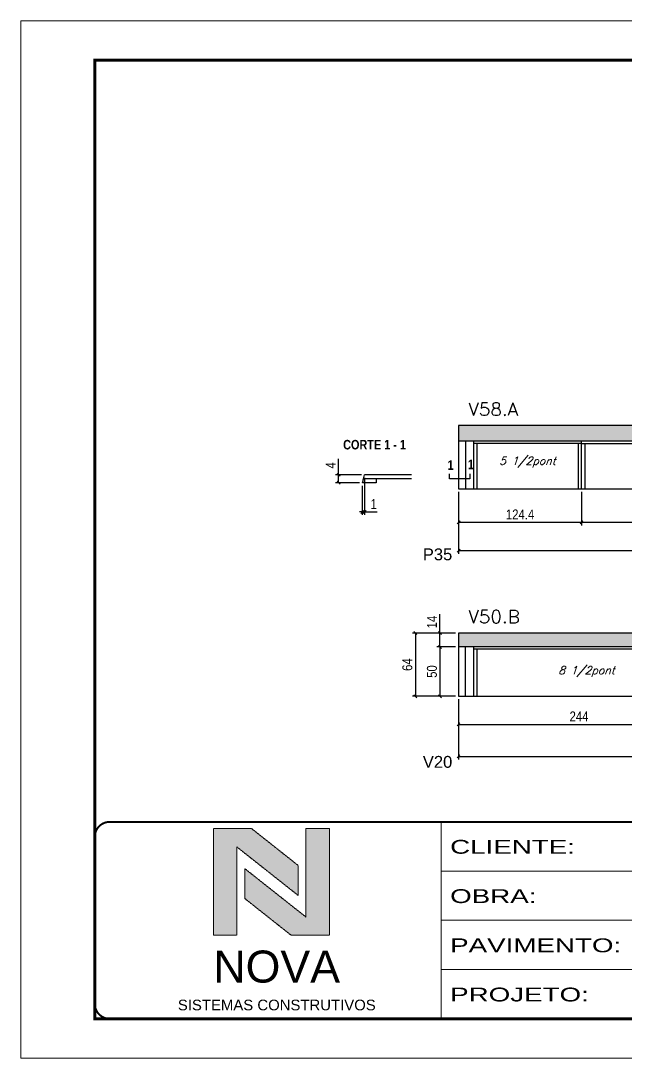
# Model space of a CAD drawing. Extents: x 0 to 6325, y 5574 to 19307.
# Drawn here: x 0 to 613, y 10169 to 11219 of the extents above; entities that cross this region are included whole.
import ezdxf

# ---------------------------------------------------------------- set-up
doc = ezdxf.new("R2010")
doc.units = 0
doc.linetypes.add('CONTINUO', pattern=[0])
doc.linetypes.add('DASHED', pattern=[0.75, 0.5, -0.25])
for name, color, linetype in [('1', 1, 'Continuous'), ('5', 5, 'Continuous'), ('COTA', 241, 'Continuous'), ('detalhes', 4, 'Continuous'), ('NOMENCLATURA', 7, 'Continuous'), ('Painéis', 200, 'Continuous'), ('SARR_2.2x7', 40, 'Continuous'), ('SARR_3.5x7', 81, 'Continuous'), ('texto', 7, 'Continuous')]:
    doc.layers.add(name, color=color, linetype=linetype)
for name, color, linetype, lineweight in [('CARIMBO-LEGENDA', 75, 'Continuous', 15), ('Folhas', 255, 'Continuous', 9), ('SARRAFO DE PRESSAO', 251, 'DASHED', 9), ('Texto Seção', 7, 'Continuous', 15)]:
    doc.layers.add(name, color=color, linetype=linetype, lineweight=lineweight)
doc.styles.add('arial', font='arial.ttf')
doc.styles.add('COTA TECNICA', font='techl___.ttf', dxfattribs={"height": 10})
doc.styles.add('REGUA-120', font='ROMANS.shx', dxfattribs={"height": 15})
doc.styles.add('Romans', font='romans.shx')
doc.styles.get("Standard").update_dxf_attribs({"font": 'arial.ttf'})
doc.styles.add('TECNICA', font='techb___.ttf', dxfattribs={"height": 10})
doc.styles.add('Tecnologia', font='')
doc.styles.get('Tecnologia').set_extended_font_data('Forgotten Futurist')
doc.dimstyles.new('PAINEL', dxfattribs={"dimtxt": 10, "dimasz": 3, "dimexe": 3, "dimexo": 3, "dimgap": 3, "dimtad": 1, "dimdec": 1, "dimzin": 12, "dimdsep": 46, "dimtxsty": 'COTA TECNICA', "dimblk1": 'OBLIQUE', "dimblk2": 'OBLIQUE', "dimsah": 1, "dimcen": 0.9, "dimclrd": 4, "dimclre": 4, "dimclrt": 240, "dimadec": 1, "dimazin": 3, "dimtfac": 1, "dimtdec": 1, "dimtmove": 0, "dimatfit": 3, "dimfxl": 1, "dimtolj": 1, "dimtzin": 12, "dimarcsym": 0})

# ---------------------------------------------------------------- blocks, each defined once
blk = doc.blocks.new('A$C64660E27')
at = {"layer": 'COTA', "true_color": 0x1a1a1a}
h = blk.add_hatch(color=250, dxfattribs=at)
h.dxf.hatch_style = 1
h.paths.add_polyline_path([(185.4, -11.6), (142.4, -11.6), (142.4, -131.6), (168.8, -131.6), (168.8, -32.2), (237.7, -86.7), (237.7, -53)])
at = {"layer": 'COTA'}
h = blk.add_hatch(color=20, dxfattribs=at)
h.dxf.hatch_style = 1
h.paths.add_polyline_path([(273, -11.4), (246.6, -11.4), (246.6, -111.1), (177.7, -56.6), (177.7, -90.2), (230, -131.6), (273, -131.6)])
for p, q in [((142.4, -131.6), (142.4, -11.6)), ((142.4, -11.6), (185.4, -11.6)), ((185.4, -11.6), (237.7, -53)), ((273, -11.4), (246.6, -11.4)), ((246.6, -111.1), (246.6, -11.4)), ((273, -11.4), (273, -131.6)), ((168.8, -32.2), (237.7, -86.7)), ((168.8, -131.6), (168.8, -32.2)), ((246.6, -111.1), (177.7, -56.6)), ((177.7, -90.2), (177.7, -56.6)), ((237.7, -86.7), (237.7, -53)), ((230, -131.6), (177.7, -90.2)), ((142.4, -131.6), (168.8, -131.6)), ((273, -131.6), (230, -131.6))]:
    blk.add_line(p, q)
at = {"layer": 'CARIMBO-LEGENDA', "color": 7, "linetype": 'Continuous', "ltscale": 100, "style": 'arial'}
blk.add_text('NOVA', height=36, dxfattribs=at).set_placement((142.4, -184.8))
at = {"layer": 'CARIMBO-LEGENDA', "color": 7, "linetype": 'Continuous', "style": 'arial'}
blk.add_text('SISTEMAS CONSTRUTIVOS', height=12, dxfattribs=at).set_placement((102.5, -216))
blk = doc.blocks.new('9999999999')
at = {"color": 30, "linetype": 'CONTINUO'}
for p, q in [((98564.6, 34230.2), (98564.6, 34429.4)), ((98564.6, 34379.6), (99584, 34379.6)), ((98564.6, 34329.8), (99488, 34329.8)), ((98564.6, 34280), (99488, 34280))]:
    blk.add_line(p, q, dxfattribs=at)
at = {"color": 30, "linetype": 'CONTINUO', "const_width": 2}
blk.add_lwpolyline([(99584, 34230.2), (99584, 34414.4, 0.414214), (99569, 34429.4), (98229, 34429.4, 0.414214), (98214, 34414.4), (98214, 34245.2, 0.414214), (98229, 34230.2), (99584, 34230.2)], format="xyb", dxfattribs=at)
at = {"layer": 'Folhas'}
blk.add_lwpolyline([(98139, 34190.2), (99624, 34190.2), (99624, 35240.2), (98139, 35240.2)], close=True, dxfattribs=at)
at = {"layer": 'Folhas', "color": 30, "const_width": 3}
blk.add_lwpolyline([(98214, 34230.2), (99584, 34230.2), (99584, 35200.2), (98214, 35200.2)], close=True, dxfattribs=at)
at = {"xscale": 0.9, "yscale": 0.9, "zscale": 0.9}
blk.add_blockref('A$C64660E27', (98205.8, 34433.1), dxfattribs=at)
at = {"layer": 'Folhas', "color": 7, "style": 'Tecnologia', "width": 1.5}
for s, p in [('CLIENTE:', (98573.7, 34397.2)), ('OBRA:', (98573.7, 34347.3)), ('PAVIMENTO:', (98573.7, 34297.5)), ('PROJETO:', (98573.7, 34247.7))]:
    blk.add_text(s, height=14, dxfattribs=at).set_placement(p)
blk = doc.blocks.new('_Oblique')
at = {"layer": '1', "color": 0, "lineweight": -2}
blk.add_line((-0.5, -0.5), (0.5, 0.5), dxfattribs=at)
blk = doc.blocks.new('*D3130')
at = {"layer": 'COTA', "color": 4, "lineweight": -2, "transparency": 16777216}
for p, q in [((443.2, 10531.9), (443.2, 10471)), ((1057.9, 10531.9), (1057.9, 10471)), ((443.2, 10474), (1057.9, 10474))]:
    blk.add_line(p, q, dxfattribs=at)
at = {"layer": 'Defpoints', "color": 0, "transparency": 16777216}
for p in [(443.2, 10534.9), (1057.9, 10534.9), (1057.9, 10474)]:
    blk.add_point(p, dxfattribs=at)
at = {"layer": 'COTA', "color": 4, "lineweight": -2, "transparency": 16777216, "xscale": 3, "yscale": 3, "zscale": 3, "rotation": 180}
blk.add_blockref('_Oblique', (443.2, 10474), dxfattribs=at)
at = {"layer": 'COTA', "color": 4, "lineweight": -2, "transparency": 16777216, "xscale": 3, "yscale": 3, "zscale": 3}
blk.add_blockref('_Oblique', (1057.9, 10474), dxfattribs=at)
at = {"layer": 'COTA', "color": 240, "transparency": 16777216, "insert": (750.6, 10482.1), "char_height": 10, "attachment_point": 5, "style": 'COTA TECNICA'}
blk.add_mtext('\\A1;614.7', dxfattribs=at)
blk = doc.blocks.new('*D3131')
at = {"layer": 'COTA', "color": 4, "lineweight": -2, "transparency": 16777216}
for p, q in [((443.3, 10741.9), (443.3, 10679.1)), ((1055.7, 10741.9), (1055.7, 10679.1)), ((1055.7, 10682.1), (443.3, 10682.1))]:
    blk.add_line(p, q, dxfattribs=at)
at = {"layer": 'Defpoints', "color": 0, "transparency": 16777216}
for p in [(443.3, 10744.9), (1055.7, 10744.9), (443.3, 10682.1)]:
    blk.add_point(p, dxfattribs=at)
at = {"layer": 'COTA', "color": 4, "lineweight": -2, "transparency": 16777216, "xscale": 3, "yscale": 3, "zscale": 3, "rotation": 180}
blk.add_blockref('_Oblique', (443.3, 10682.1), dxfattribs=at)
at = {"layer": 'COTA', "color": 4, "lineweight": -2, "transparency": 16777216, "xscale": 3, "yscale": 3, "zscale": 3}
blk.add_blockref('_Oblique', (1055.7, 10682.1), dxfattribs=at)
at = {"layer": 'COTA', "color": 240, "transparency": 16777216, "insert": (749.5, 10690.2), "char_height": 10, "attachment_point": 5, "style": 'COTA TECNICA'}
blk.add_mtext('\\A1;612.4', dxfattribs=at)
blk = doc.blocks.new('*D4292')
at = {"layer": 'COTA', "color": 4, "lineweight": -2, "transparency": 16777216}
for p, q in [((443.2, 10531.9), (443.2, 10503.4)), ((687.2, 10531.9), (687.2, 10503.4)), ((443.2, 10506.4), (687.2, 10506.4))]:
    blk.add_line(p, q, dxfattribs=at)
at = {"layer": 'Defpoints', "color": 0, "transparency": 16777216}
for p in [(443.2, 10534.9), (687.2, 10534.9), (687.2, 10506.4)]:
    blk.add_point(p, dxfattribs=at)
at = {"layer": 'COTA', "color": 4, "lineweight": -2, "transparency": 16777216, "xscale": 3, "yscale": 3, "zscale": 3, "rotation": 180}
blk.add_blockref('_Oblique', (443.2, 10506.4), dxfattribs=at)
at = {"layer": 'COTA', "color": 4, "lineweight": -2, "transparency": 16777216, "xscale": 3, "yscale": 3, "zscale": 3}
blk.add_blockref('_Oblique', (687.2, 10506.4), dxfattribs=at)
at = {"layer": 'COTA', "color": 240, "transparency": 16777216, "insert": (565.2, 10514.5), "char_height": 10, "attachment_point": 5, "style": 'COTA TECNICA'}
blk.add_mtext('\\A1;244', dxfattribs=at)
blk = doc.blocks.new('*D3134')
at = {"layer": 'COTA', "color": 4, "lineweight": -2, "transparency": 16777216}
for p, q in [((440.2, 10584.9), (421.4, 10584.9)), ((424.4, 10584.9), (424.4, 10534.9)), ((440.2, 10534.9), (421.4, 10534.9))]:
    blk.add_line(p, q, dxfattribs=at)
at = {"layer": 'Defpoints', "color": 0, "transparency": 16777216}
for p in [(443.2, 10584.9), (424.4, 10534.9), (443.2, 10534.9)]:
    blk.add_point(p, dxfattribs=at)
at = {"layer": 'COTA', "color": 4, "lineweight": -2, "transparency": 16777216, "xscale": 3, "yscale": 3, "zscale": 3}
for p, rotation in [((424.4, 10584.9), 90), ((424.4, 10534.9), 270)]:
    blk.add_blockref('_Oblique', p, dxfattribs=dict(at, rotation=rotation))
at = {"layer": 'COTA', "color": 240, "transparency": 16777216, "insert": (416.3, 10559.9), "char_height": 10, "attachment_point": 5, "rotation": 90, "style": 'COTA TECNICA'}
blk.add_mtext('\\A1;50', dxfattribs=at)
blk = doc.blocks.new('*D3135')
at = {"layer": 'COTA', "color": 4, "lineweight": -2, "transparency": 16777216}
for p, q in [((424.4, 10598.9), (424.4, 10618)), ((440.2, 10598.9), (421.4, 10598.9)), ((424.4, 10584.9), (424.4, 10598.9)), ((440.2, 10584.9), (421.4, 10584.9))]:
    blk.add_line(p, q, dxfattribs=at)
at = {"layer": 'Defpoints', "color": 0, "transparency": 16777216}
for p in [(424.4, 10598.9), (443.2, 10598.9), (443.2, 10584.9)]:
    blk.add_point(p, dxfattribs=at)
at = {"layer": 'COTA', "color": 4, "lineweight": -2, "transparency": 16777216, "xscale": 3, "yscale": 3, "zscale": 3}
for p, rotation in [((424.4, 10598.9), 90), ((424.4, 10584.9), 270)]:
    blk.add_blockref('_Oblique', p, dxfattribs=dict(at, rotation=rotation))
at = {"layer": 'COTA', "color": 240, "transparency": 16777216, "insert": (416.3, 10610), "char_height": 10, "attachment_point": 5, "rotation": 90, "style": 'COTA TECNICA'}
blk.add_mtext('\\A1;14', dxfattribs=at)
blk = doc.blocks.new('*D3136')
at = {"layer": 'COTA', "color": 4, "lineweight": -2, "transparency": 16777216}
for p, q in [((440.2, 10598.9), (396.5, 10598.9)), ((399.5, 10598.9), (399.5, 10534.9)), ((440.2, 10534.9), (396.5, 10534.9))]:
    blk.add_line(p, q, dxfattribs=at)
at = {"layer": 'Defpoints', "color": 0, "transparency": 16777216}
for p in [(443.2, 10598.9), (399.5, 10534.9), (443.2, 10534.9)]:
    blk.add_point(p, dxfattribs=at)
at = {"layer": 'COTA', "color": 4, "lineweight": -2, "transparency": 16777216, "xscale": 3, "yscale": 3, "zscale": 3}
for p, rotation in [((399.5, 10598.9), 90), ((399.5, 10534.9), 270)]:
    blk.add_blockref('_Oblique', p, dxfattribs=dict(at, rotation=rotation))
at = {"layer": 'COTA', "color": 240, "transparency": 16777216, "insert": (391.4, 10566.9), "char_height": 10, "attachment_point": 5, "rotation": 90, "style": 'COTA TECNICA'}
blk.add_mtext('\\A1;64', dxfattribs=at)
blk = doc.blocks.new('*D4290')
at = {"layer": 'COTA', "color": 4, "lineweight": -2, "transparency": 16777216}
for p, q in [((567.7, 10741.9), (567.7, 10707.8)), ((811.7, 10741.9), (811.7, 10707.8)), ((811.7, 10710.8), (567.7, 10710.8))]:
    blk.add_line(p, q, dxfattribs=at)
at = {"layer": 'Defpoints', "color": 0, "transparency": 16777216}
for p in [(567.7, 10744.9), (811.7, 10744.9), (567.7, 10710.8)]:
    blk.add_point(p, dxfattribs=at)
at = {"layer": 'COTA', "color": 4, "lineweight": -2, "transparency": 16777216, "xscale": 3, "yscale": 3, "zscale": 3, "rotation": 180}
blk.add_blockref('_Oblique', (567.7, 10710.8), dxfattribs=at)
at = {"layer": 'COTA', "color": 4, "lineweight": -2, "transparency": 16777216, "xscale": 3, "yscale": 3, "zscale": 3}
blk.add_blockref('_Oblique', (811.7, 10710.8), dxfattribs=at)
at = {"layer": 'COTA', "color": 240, "transparency": 16777216, "insert": (689.7, 10718.9), "char_height": 10, "attachment_point": 5, "style": 'COTA TECNICA'}
blk.add_mtext('\\A1;244', dxfattribs=at)
blk = doc.blocks.new('*D3119')
at = {"layer": 'COTA', "color": 4, "lineweight": -2, "transparency": 16777216}
for p, q in [((443.3, 10741.9), (443.3, 10707.8)), ((567.7, 10741.9), (567.7, 10707.8)), ((567.7, 10710.8), (443.3, 10710.8))]:
    blk.add_line(p, q, dxfattribs=at)
at = {"layer": 'Defpoints', "color": 0, "transparency": 16777216}
for p in [(443.3, 10744.9), (567.7, 10744.9), (443.3, 10710.8)]:
    blk.add_point(p, dxfattribs=at)
at = {"layer": 'COTA', "color": 4, "lineweight": -2, "transparency": 16777216, "xscale": 3, "yscale": 3, "zscale": 3, "rotation": 180}
blk.add_blockref('_Oblique', (443.3, 10710.8), dxfattribs=at)
at = {"layer": 'COTA', "color": 4, "lineweight": -2, "transparency": 16777216, "xscale": 3, "yscale": 3, "zscale": 3}
blk.add_blockref('_Oblique', (567.7, 10710.8), dxfattribs=at)
at = {"layer": 'COTA', "color": 240, "transparency": 16777216, "insert": (505.5, 10718.9), "char_height": 10, "attachment_point": 5, "style": 'COTA TECNICA'}
blk.add_mtext('\\A1;124.4', dxfattribs=at)
blk = doc.blocks.new('*D3120')
at = {"layer": 'COTA', "color": 4, "lineweight": -2, "transparency": 16777216}
for p, q in [((348.1, 10756), (348.1, 10718.4)), ((345.8, 10748), (345.8, 10718.4)), ((345.8, 10721.4), (342.8, 10721.4)), ((345.8, 10721.4), (348.1, 10721.4)), ((348.1, 10721.4), (360.7, 10721.4))]:
    blk.add_line(p, q, dxfattribs=at)
at = {"layer": 'Defpoints', "color": 0, "transparency": 16777216}
for p in [(348.1, 10759), (345.8, 10751), (348.1, 10721.4)]:
    blk.add_point(p, dxfattribs=at)
at = {"layer": 'COTA', "color": 4, "lineweight": -2, "transparency": 16777216, "xscale": 3, "yscale": 3, "zscale": 3}
blk.add_blockref('_Oblique', (345.8, 10721.4), dxfattribs=at)
at = {"layer": 'COTA', "color": 4, "lineweight": -2, "transparency": 16777216, "xscale": 3, "yscale": 3, "zscale": 3, "rotation": 180}
blk.add_blockref('_Oblique', (348.1, 10721.4), dxfattribs=at)
at = {"layer": 'COTA', "color": 240, "transparency": 16777216, "insert": (357.4, 10729.5), "char_height": 10, "attachment_point": 5, "style": 'COTA TECNICA'}
blk.add_mtext('\\A1;1', dxfattribs=at)
blk = doc.blocks.new('*D3121')
at = {"layer": 'COTA', "color": 4, "lineweight": -2, "transparency": 16777216}
for p, q in [((321.8, 10759), (321.8, 10775.3)), ((345.1, 10759), (318.8, 10759)), ((321.8, 10751), (321.8, 10759)), ((342.8, 10751), (318.8, 10751))]:
    blk.add_line(p, q, dxfattribs=at)
at = {"layer": 'Defpoints', "color": 0, "transparency": 16777216}
for p in [(321.8, 10759), (348.1, 10759), (345.8, 10751)]:
    blk.add_point(p, dxfattribs=at)
at = {"layer": 'COTA', "color": 4, "lineweight": -2, "transparency": 16777216, "xscale": 3, "yscale": 3, "zscale": 3}
for p, rotation in [((321.8, 10759), 90), ((321.8, 10751), 270)]:
    blk.add_blockref('_Oblique', p, dxfattribs=dict(at, rotation=rotation))
at = {"layer": 'COTA', "color": 240, "transparency": 16777216, "insert": (313.7, 10768.6), "char_height": 10, "attachment_point": 5, "rotation": 90, "style": 'COTA TECNICA'}
blk.add_mtext('\\A1;4', dxfattribs=at)

msp = doc.modelspace()

# ---------------------------------------------------------------- hatches: boundary and pattern name
at = {"layer": 'COTA'}
h = msp.add_hatch(dxfattribs=at)
h.set_pattern_fill('AR-CONC', color=256, scale=0.03)
h.set_pattern_definition([(50, (-1584.082, -932.682), (5.46554, -0.4781726), [0.5715, -6.2865]), (355, (-1584.082, -932.682), (-1.0573026, 5.7317054), [0.4572, -5.0292175]), (100.451445, (-1583.6264, -932.7216), (4.4082374, 5.2535326), [0.4857003, -5.3427073]), (46.1842, (-1584.082, -931.158), (8.1323712, -1.26127), [0.85725, -9.42975]), (96.63556, (-1583.404, -931.263), (7.122124, 7.4227837), [0.7285507, -8.014068]), (351.18415, (-1584.082, -931.158), (7.122124, 7.422784), [0.685799, -7.543792]), (21, (-1583.32, -931.539), (4.5484317, -3.067956), [0.5715, -6.2865]), (326, (-1583.32, -931.539), (1.8540609, 5.525639), [0.4572, -5.0292]), (71.451445, (-1582.941, -931.7945), (6.4024926, 2.457683), [0.4857003, -5.342698]), (37.5, (-1584.0819, -932.6818), (0.0926581, 2.53665117), [0, -4.96824, 0, -5.1054, 0, -5.04825]), (7.5, (-1584.082, -932.6818), (2.0045899, 3.00541724), [0, -2.91084, 0, -4.85394, 0, -1.92405]), (327.5, (-1585.7812, -932.6818), (4.06771786, -0.17186232), [0, -1.905, 0, -5.9436, 0, -7.8867]), (317.5, (-1586.543, -932.6818), (4.4438754, 0.7627947), [0, -2.4765, 0, -3.94716, 0, -5.6007])])
h.paths.add_polyline_path([(443.25, 10808.91), (443.25, 10792.91), (1055.67, 10792.91), (1055.67, 10808.91)])
h = msp.add_hatch(dxfattribs=at)
h.set_pattern_fill('AR-CONC', color=256, scale=0.03)
h.set_pattern_definition([(50, (-1585, -1330.6076), (5.46554, -0.4781726), [0.5715, -6.2865]), (355, (-1585, -1330.6076), (-1.0573026, 5.7317054), [0.4572, -5.0292175]), (100.451445, (-1584.5445, -1330.6475), (4.4082374, 5.2535326), [0.4857003, -5.3427073]), (46.1842, (-1585, -1329.0836), (8.1323712, -1.26127), [0.85725, -9.42975]), (96.63556, (-1584.322, -1329.189), (7.122124, 7.4227837), [0.7285507, -8.014068]), (351.18415, (-1585, -1329.084), (7.122124, 7.422784), [0.685799, -7.543792]), (21, (-1584.238, -1329.4646), (4.5484317, -3.067956), [0.5715, -6.2865]), (326, (-1584.238, -1329.4646), (1.8540609, 5.525639), [0.4572, -5.0292]), (71.451445, (-1583.859, -1329.7203), (6.4024926, 2.457683), [0.4857003, -5.3426981]), (37.5, (-1585, -1330.6076), (0.0926581, 2.53665117), [0, -4.96824, 0, -5.1054, 0, -5.04825]), (7.5, (-1585, -1330.6076), (2.0045899, 3.00541724), [0, -2.91084, 0, -4.85394, 0, -1.92405]), (327.5, (-1586.6993, -1330.6076), (4.06771786, -0.17186232), [0, -1.905, 0, -5.9436, 0, -7.8867]), (317.5, (-1587.4613, -1330.6076), (4.4438754, 0.7627947), [0, -2.4765, 0, -3.94716, 0, -5.6007])])
h.paths.add_polyline_path([(443.25, 10598.89), (443.25, 10584.89), (1057.95, 10584.89), (1057.95, 10598.89)])

# ---------------------------------------------------------------- linework, layer by layer
for p, q in [((1055.67, 10808.91), (443.25, 10808.91)), ((443.25, 10808.91), (443.25, 10792.91)), ((1057.95, 10598.89), (443.25, 10598.89)), ((443.25, 10598.89), (443.25, 10584.89))]:
    msp.add_line(p, q, dxfattribs=at)
at = {"layer": 'NOMENCLATURA', "linetype": 'Continuous'}
msp.add_lwpolyline([(454.65, 10759.9), (454.65, 10754.92), (434.15, 10754.92), (434.15, 10759.9)], dxfattribs=at)
at = {"layer": 'Painéis', "linetype": 'ByBlock'}
for p, q in [((1055.67, 10792.91), (443.25, 10792.91)), ((443.25, 10792.91), (443.25, 10744.91)), ((567.67, 10744.91), (567.67, 10792.91)), ((347.13, 10755.05), (348.14, 10759.03)), ((395.58, 10755.03), (347.13, 10755.05)), ((395.58, 10759.03), (348.14, 10759.03)), ((443.25, 10744.91), (1055.67, 10744.91)), ((1057.95, 10584.89), (443.25, 10584.89)), ((443.25, 10584.89), (443.25, 10534.89)), ((443.25, 10534.89), (1057.95, 10534.89))]:
    msp.add_line(p, q, dxfattribs=at)
at = {"layer": 'SARR_2.2x7', "linetype": 'Continuous'}
for p, q in [((450.25, 10792.91), (450.25, 10744.91)), ((567.67, 10790.71), (458.25, 10790.71)), ((567.67, 10790.71), (811.67, 10790.71)), ((359.83, 10755.03), (359.83, 10751.03)), ((359.83, 10751.03), (345.83, 10751.03)), ((450.25, 10534.89), (450.25, 10584.89)), ((687.25, 10582.69), (458.25, 10582.69))]:
    msp.add_line(p, q, dxfattribs=at)
msp.add_arc((284.66, 10773.03), 65, 340.21726, 343.9437, dxfattribs=at)
at = {"layer": 'SARR_3.5x7'}
for p, q in [((458.25, 10792.91), (458.25, 10744.91)), ((461.75, 10790.71), (461.75, 10744.91)), ((564.17, 10790.71), (564.17, 10744.91)), ((571.17, 10790.71), (571.17, 10744.91)), ((458.25, 10584.89), (458.25, 10534.89)), ((461.75, 10582.69), (461.75, 10534.89))]:
    msp.add_line(p, q, dxfattribs=at)

# ---------------------------------------------------------------- block references
at = {"layer": 'SARRAFO DE PRESSAO', "color": 6, "linetype": 'ByBlock'}
msp.add_blockref('9999999999', (-98138.98, -24021.66), dxfattribs=at)

# ---------------------------------------------------------------- texts
at = {"layer": '5', "linetype": 'Continuous'}
for s, p in [('P35', (407.06, 10672.52)), ('V20', (407.06, 10462.51))]:
    msp.add_text(s, height=12, rotation=0.00004, dxfattribs=at).set_placement(p)
at = {"layer": 'detalhes', "style": 'TECNICA'}
for s, p in [('CORTE 1 - 1', (326.41, 10784.73)), ('1', (432.06, 10764.05)), ('1', (452.65, 10764.71))]:
    msp.add_text(s, height=9.6, dxfattribs=at).set_placement(p)
at = {"layer": 'texto', "color": 2, "char_height": 8, "attachment_point": 5, "style": 'Romans'}
for s, insert in [('{\\Q19;\\C256;5 1/2pont}', (512.96, 10771.91)), ('{\\Q19;\\C256;8 1/2pont}', (572.75, 10559.89))]:
    msp.add_mtext(s, dxfattribs=dict(at, insert=insert))
at = {"layer": 'Texto Seção', "style": 'REGUA-120', "width": 1.05}
for s, p in [('V58.A', (453.25, 10818.91)), ('V50.B', (453.25, 10608.89))]:
    msp.add_text(s, height=13, dxfattribs=at).set_placement(p)

# ---------------------------------------------------------------- dimensions: what is measured, and where the dimension line sits
at = {"layer": 'COTA'}
for base, angle, override, picture, middle in [((321.75, 10759.03), 90, {"dimlfac": 0.5}, '*D3121', (313.68, 10768.65)), ((348.14, 10721.44), 180, {"dimdec": 0, "dimlfac": 0.5}, '*D3120', (357.43, 10729.49))]:
    dim = msp.add_linear_dim(base=base, p1=(345.83, 10751.03), p2=(348.14, 10759.03), angle=angle, dimstyle='PAINEL', override=override, dxfattribs=at)
    dim.commit()
    dim.dimension.update_dxf_attribs({"geometry": picture, "text_midpoint": middle})
for base, p1, p2, angle, picture, middle in [((443.25, 10682.09), (1055.67, 10744.91), (443.25, 10744.91), 180, '*D3131', (749.46, 10690.19)), ((443.25, 10710.81), (567.67, 10744.91), (443.25, 10744.91), 180, '*D3119', (505.46, 10718.89)), ((567.67, 10710.81), (811.67, 10744.91), (567.67, 10744.91), 180, '*D4290', (689.67, 10718.89)), ((424.36, 10598.89), (443.25, 10584.89), (443.25, 10598.89), 90, '*D3135', (416.29, 10609.95)), ((399.54, 10534.89), (443.25, 10598.89), (443.25, 10534.89), 90, '*D3136', (391.43, 10566.89)), ((424.36, 10534.89), (443.25, 10584.89), (443.25, 10534.89), 90, '*D3134', (416.25, 10559.89)), ((1057.95, 10474), (443.25, 10534.89), (1057.95, 10534.89), 180, '*D3130', (750.6, 10482.11)), ((687.25, 10506.43), (443.25, 10534.89), (687.25, 10534.89), 180, '*D4292', (565.25, 10514.51))]:
    dim = msp.add_linear_dim(base=base, p1=p1, p2=p2, angle=angle, dimstyle='PAINEL', dxfattribs=at)
    dim.commit()
    dim.dimension.update_dxf_attribs({"geometry": picture, "text_midpoint": middle})

doc.saveas('drawing.dxf')
